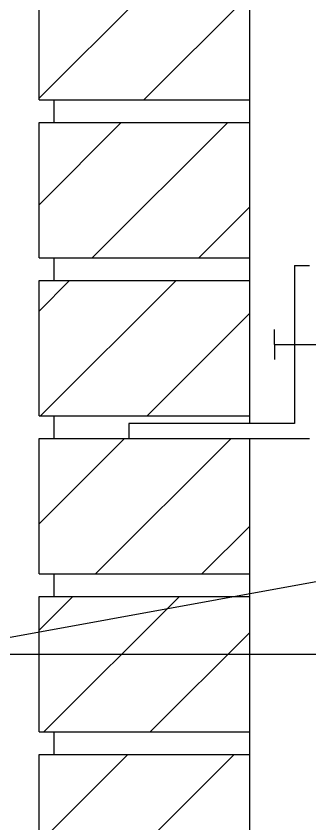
# Model space of a CAD drawing. Header units: inches. Extents: x 174.2 to 231.5, y 110.5 to 192.3.
# Drawn here: x 187.5 to 192.37, y 158.7 to 172.12 of the extents above; entities that cross this region are included whole.
import ezdxf

# ---------------------------------------------------------------- set-up
doc = ezdxf.new("R2010")
doc.units = ezdxf.units.IN
doc.header["$LTSCALE"] = 0.5
doc.header["$MEASUREMENT"] = 0
for name, color, linetype in [('HATCH', 12, 'Continuous'), ('line25', 2, 'Continuous'), ('LINE9', 9, 'Continuous'), ('TEXT', 4, 'Continuous')]:
    doc.layers.add(name, color=color, linetype=linetype)
doc.styles.add('DIM', font='romans.shx', dxfattribs={"width": 0.7})
doc.dimstyles.new('ext_12', dxfattribs={"dimscale": 12, "dimtxt": 0.075, "dimasz": 0.09375, "dimexe": 0.09375, "dimexo": 0.0625, "dimgap": 0.0625, "dimtad": 1, "dimdec": 1, "dimzin": 2, "dimdsep": 46, "dimlunit": 4, "dimtxsty": 'DIM', "dimcen": 0.09, "dimdle": 0.09375, "dimclrt": 4, "dimadec": 0, "dimazin": 0, "dimtfac": 1, "dimtdec": 1, "dimtmove": 2, "dimatfit": 3, "dimfxl": 1, "dimfrac": 2, "dimtolj": 1, "dimtzin": 0, "dimarcsym": 0})

msp = doc.modelspace()

# ---------------------------------------------------------------- hatches: boundary and pattern name
at = {"layer": 'HATCH'}
h = msp.add_hatch(dxfattribs=at)
h.set_pattern_fill('ANSI31', color=256, scale=10, style=0)
h.set_pattern_definition([(45, (202.4416, 181.7823), (-0.883883, 0.883883), [])])
h.paths.add_polyline_path([(191.379, 191.282), (187.879, 191.282), (187.879, 189.103), (191.379, 189.103)])
h.paths.add_polyline_path([(191.379, 188.728), (187.879, 188.728), (187.879, 186.478), (191.379, 186.478)])
h.paths.add_polyline_path([(191.379, 186.103), (187.879, 186.103), (187.879, 183.853), (191.379, 183.853)])
h.paths.add_polyline_path([(191.379, 183.478), (187.879, 183.478), (187.879, 181.228), (191.379, 181.228)])
h.paths.add_polyline_path([(191.379, 180.853), (187.879, 180.853), (187.879, 178.603), (191.379, 178.603)])
h.paths.add_polyline_path([(191.379, 178.228), (189.369, 178.228), (187.879, 178.228), (187.879, 175.978), (191.379, 175.978)])
h.paths.add_polyline_path([(191.379, 175.603), (187.879, 175.603), (187.879, 173.353), (191.379, 173.353)])
h.paths.add_polyline_path([(191.379, 172.978), (187.879, 172.978), (187.879, 170.728), (191.379, 170.728)])
h.paths.add_polyline_path([(191.379, 170.353), (187.879, 170.353), (187.879, 168.103), (191.379, 168.103)])
h.paths.add_polyline_path([(191.379, 167.728), (187.879, 167.728), (187.879, 165.478), (191.379, 165.478)])
h.paths.add_polyline_path([(191.379, 165.103), (189.369, 165.103), (187.879, 165.103), (187.879, 162.853), (191.379, 162.853)])
h.paths.add_polyline_path([(191.379, 162.478), (187.879, 162.478), (187.879, 160.228), (191.379, 160.228)])
h.paths.add_polyline_path([(191.379, 159.853), (187.879, 159.853), (187.879, 157.603), (191.379, 157.603)])
h.paths.add_polyline_path([(191.379, 157.228), (187.879, 157.228), (187.879, 154.978), (191.379, 154.978)])
h.paths.add_polyline_path([(191.379, 154.603), (187.879, 154.603), (187.879, 152.353), (191.379, 152.353)])
h.paths.add_polyline_path([(191.379, 151.978), (187.879, 151.978), (187.879, 149.728), (191.379, 149.728)])
h.paths.add_polyline_path([(191.379, 149.353), (187.879, 149.353), (187.879, 147.103), (191.379, 147.103)])
h.paths.add_polyline_path([(191.379, 146.728), (187.879, 146.728), (187.879, 146.282), (191.379, 146.282)])

# ---------------------------------------------------------------- linework, layer by layer
at = {"layer": 'line25'}
for p, q in [((191.379, 165.353), (191.379, 178.228)), ((187.879, 170.728), (187.879, 172.978)), ((187.879, 170.728), (191.379, 170.728)), ((188.129, 170.353), (188.129, 170.728)), ((187.879, 168.103), (187.879, 170.353)), ((187.879, 170.353), (191.379, 170.353)), ((187.879, 168.103), (191.379, 168.103)), ((188.129, 167.728), (188.129, 168.103)), ((187.879, 165.478), (187.879, 167.728)), ((187.879, 167.728), (191.379, 167.728)), ((187.879, 165.478), (191.379, 165.478)), ((188.129, 165.103), (188.129, 165.478)), ((187.879, 162.853), (187.879, 165.103)), ((187.879, 165.103), (191.379, 165.103)), ((191.379, 152.228), (191.379, 165.103)), ((187.879, 162.853), (191.379, 162.853)), ((188.129, 162.478), (188.129, 162.853)), ((187.879, 162.478), (191.379, 162.478)), ((187.879, 160.228), (187.879, 162.478)), ((187.879, 160.228), (191.379, 160.228)), ((188.129, 159.853), (188.129, 160.228)), ((187.879, 157.603), (187.879, 159.853)), ((187.879, 159.853), (191.379, 159.853))]:
    msp.add_line(p, q, dxfattribs=at)
at = {"layer": 'LINE9'}
for p, q in [((192.119, 167.978), (192.369, 167.978)), ((192.119, 167.978), (192.119, 165.353)), ((191.786, 166.666), (191.786, 166.916)), ((191.786, 166.666), (191.786, 166.416)), ((191.786, 166.666), (193.786, 166.666)), ((192.119, 165.353), (189.369, 165.353)), ((189.369, 165.353), (189.369, 165.103)), ((189.369, 165.103), (192.369, 165.103))]:
    msp.add_line(p, q, dxfattribs=at)

# ---------------------------------------------------------------- leaders
at = {"layer": 'TEXT'}
msp.add_leader([(201.004, 164.274), (185.849, 161.516), (181.368, 161.516)], dimstyle='ext_12', override={"dimgap": 0.0625, "dimtad": 0}, dxfattribs=at)
msp.add_leader([(199.755, 161.516), (181.368, 161.516)], dimstyle='ext_12', dxfattribs=at)

doc.saveas('drawing.dxf')
